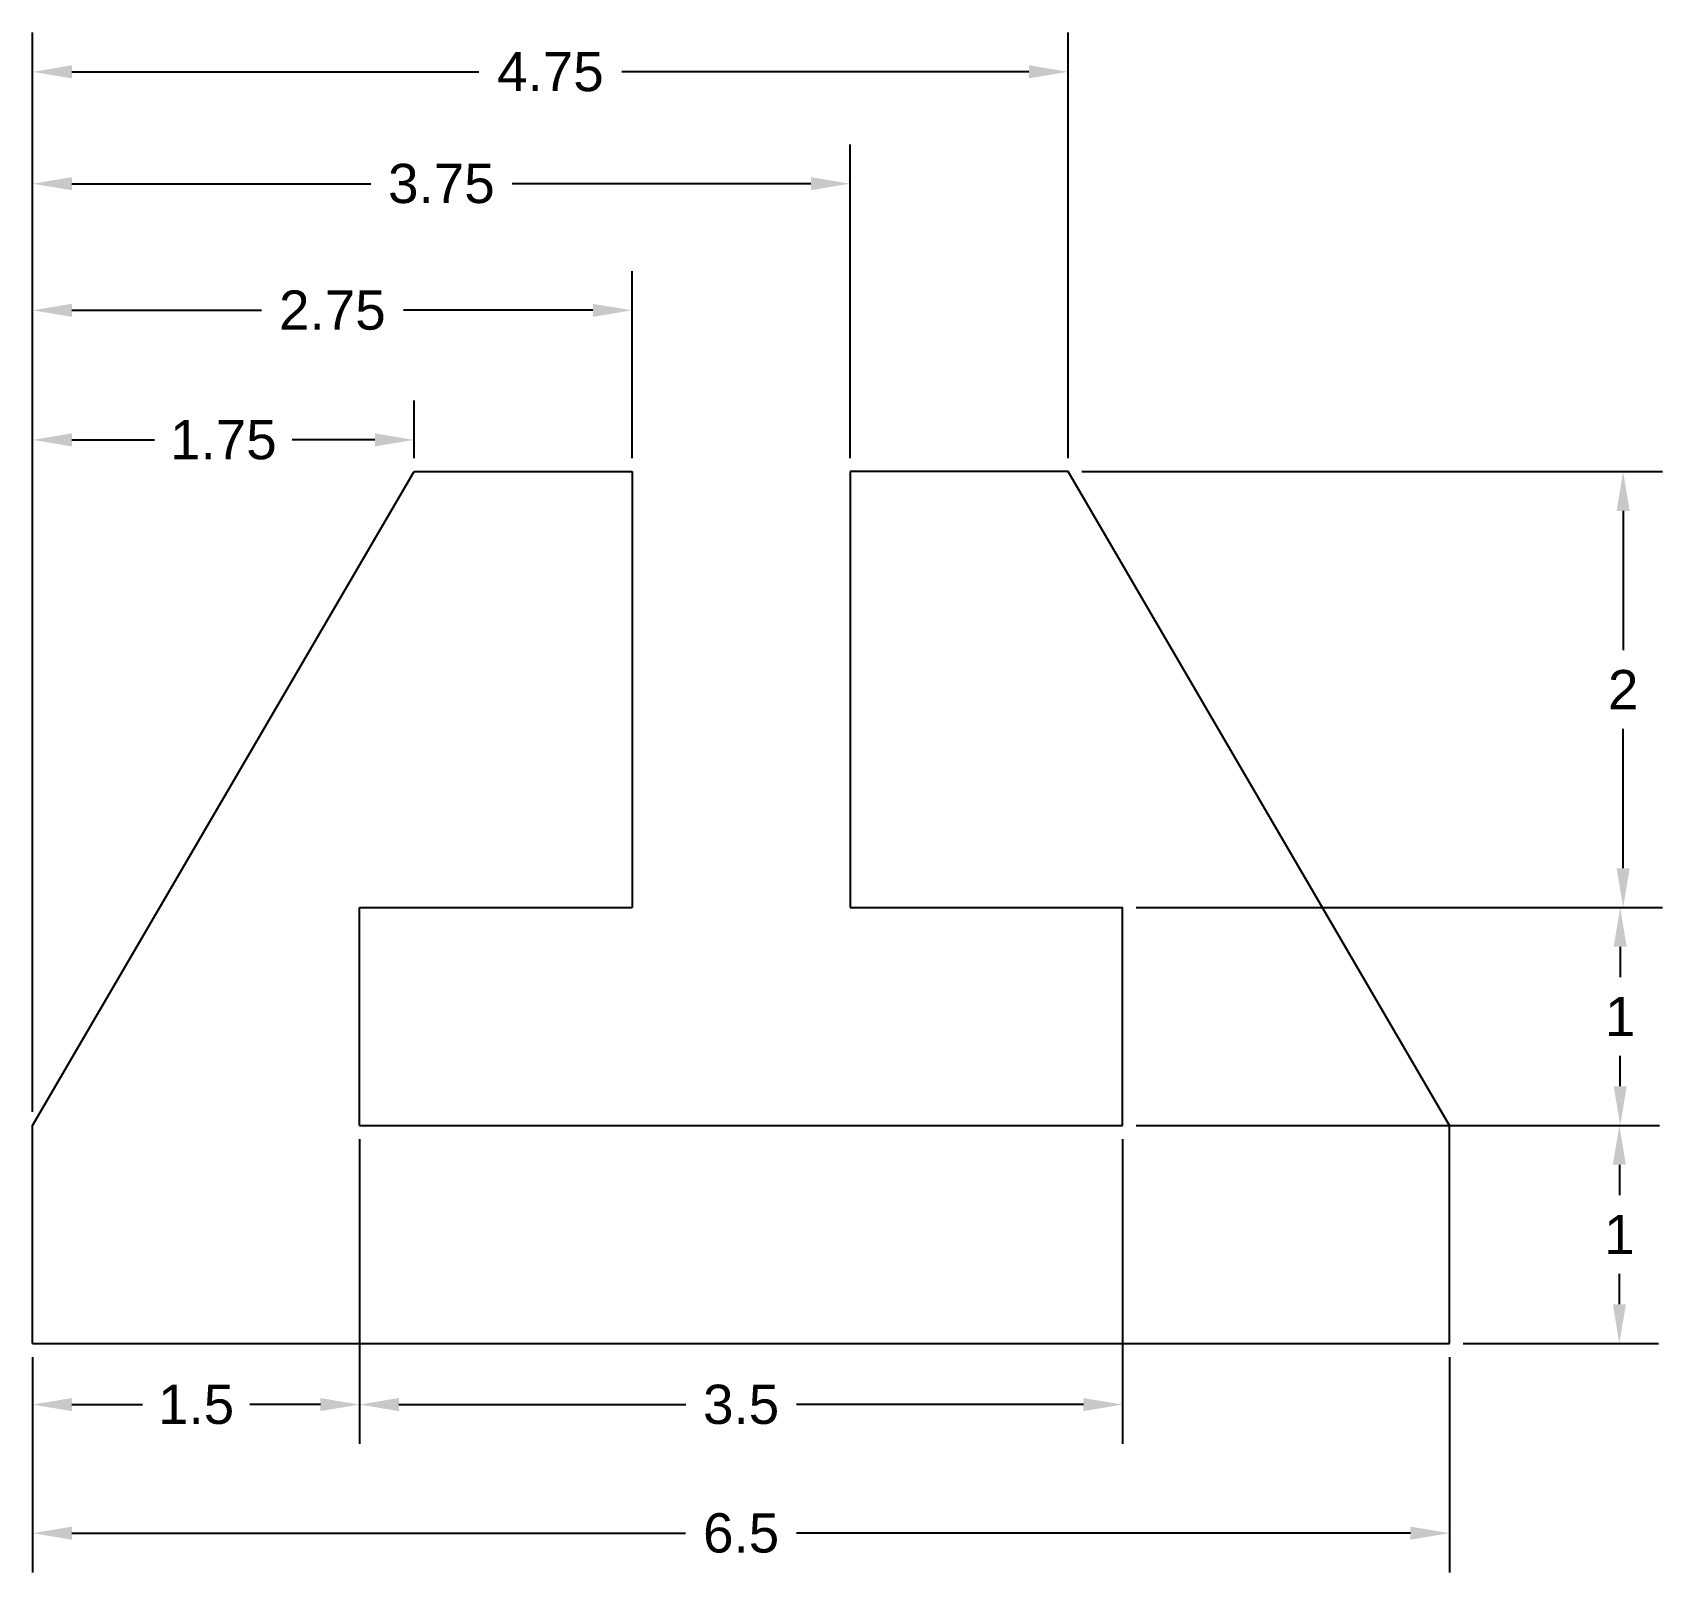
# Model space of a CAD drawing. Header units: inches. Extents: x 27.34 to 34.82, y 13.43 to 20.49.
import ezdxf

# ---------------------------------------------------------------- set-up
doc = ezdxf.new("R2010")
doc.units = ezdxf.units.IN
doc.header["$MEASUREMENT"] = 0
doc.styles.get("Standard").update_dxf_attribs({"font": 'ARIALUNI.ttf'})
doc.dimstyles.get("Standard").update_dxf_attribs({"dimtxt": 0.18, "dimasz": 0.18, "dimexe": 0.18, "dimexo": 0.0625, "dimgap": 0.09, "dimtad": 0, "dimtih": 1, "dimtoh": 1, "dimdec": 4, "dimdsep": 46, "dimtxsty": 'Standard', "dimcen": 0.09, "dimadec": 0, "dimazin": 2, "dimtfac": 1, "dimtdec": 4, "dimtofl": 0, "dimtmove": 0, "dimatfit": 3, "dimfxl": 1, "dimtolj": 1, "dimtzin": 0, "dimarcsym": 0})

# ---------------------------------------------------------------- blocks, each defined once
blk = doc.blocks.new('*D5')
at = {"color": 0, "lineweight": -2, "transparency": 16777216}
for p, q in [((27.3413, 15.541), (27.3413, 18.8042)), ((29.0913, 18.541), (29.0913, 18.8042)), ((27.5213, 18.6242), (27.9005, 18.6242)), ((28.9113, 18.6242), (28.532, 18.6242))]:
    blk.add_line(p, q, dxfattribs=at)
at = {"color": 0, "transparency": 16777216}
for points in [[(27.5213, 18.6542), (27.5213, 18.5942), (27.3413, 18.6242)], [(28.9113, 18.6542), (28.9113, 18.5942), (29.0913, 18.6242)]]:
    blk.add_solid(points, dxfattribs=at)
at = {"layer": 'Defpoints', "color": 0, "transparency": 16777216}
for p in [(29.0913, 18.6242), (29.0913, 18.4785), (27.3413, 15.4785)]:
    blk.add_point(p, dxfattribs=at)
at = {"color": 0, "transparency": 16777216, "insert": (28.2163, 18.6242), "char_height": 0.18, "attachment_point": 5}
blk.add_mtext('\\A1;1.75', dxfattribs=at)
blk = doc.blocks.new('*D6')
at = {"color": 0, "lineweight": -2, "transparency": 16777216}
for p, q in [((27.3413, 15.541), (27.3413, 19.3986)), ((30.0913, 18.541), (30.0913, 19.3986)), ((27.5213, 19.2186), (28.3905, 19.2186)), ((29.9113, 19.2186), (29.0421, 19.2186))]:
    blk.add_line(p, q, dxfattribs=at)
at = {"color": 0, "transparency": 16777216}
for points in [[(27.5213, 19.2486), (27.5213, 19.1886), (27.3413, 19.2186)], [(29.9113, 19.2486), (29.9113, 19.1886), (30.0913, 19.2186)]]:
    blk.add_solid(points, dxfattribs=at)
at = {"layer": 'Defpoints', "color": 0, "transparency": 16777216}
for p in [(30.0913, 19.2186), (30.0913, 18.4785), (27.3413, 15.4785)]:
    blk.add_point(p, dxfattribs=at)
at = {"color": 0, "transparency": 16777216, "insert": (28.7163, 19.2186), "char_height": 0.18, "attachment_point": 5}
blk.add_mtext('\\A1;2.75', dxfattribs=at)
blk = doc.blocks.new('*D7')
at = {"color": 0, "lineweight": -2, "transparency": 16777216}
for p, q in [((27.3413, 15.541), (27.3413, 19.9795)), ((31.0913, 18.541), (31.0913, 19.9795)), ((27.5213, 19.7995), (28.8921, 19.7995)), ((30.9113, 19.7995), (29.5404, 19.7995))]:
    blk.add_line(p, q, dxfattribs=at)
at = {"color": 0, "transparency": 16777216}
for points in [[(27.5213, 19.8295), (27.5213, 19.7695), (27.3413, 19.7995)], [(30.9113, 19.8295), (30.9113, 19.7695), (31.0913, 19.7995)]]:
    blk.add_solid(points, dxfattribs=at)
at = {"layer": 'Defpoints', "color": 0, "transparency": 16777216}
for p in [(31.0913, 19.7995), (31.0913, 18.4785), (27.3413, 15.4785)]:
    blk.add_point(p, dxfattribs=at)
at = {"color": 0, "transparency": 16777216, "insert": (29.2163, 19.7995), "char_height": 0.18, "attachment_point": 5}
blk.add_mtext('\\A1;3.75', dxfattribs=at)
blk = doc.blocks.new('*D8')
at = {"color": 0, "lineweight": -2, "transparency": 16777216}
for p, q in [((27.3413, 15.541), (27.3413, 20.4929)), ((32.0913, 18.541), (32.0913, 20.4929)), ((27.5213, 20.3129), (29.3885, 20.3129)), ((31.9113, 20.3129), (30.044, 20.3129))]:
    blk.add_line(p, q, dxfattribs=at)
at = {"color": 0, "transparency": 16777216}
for points in [[(27.5213, 20.3429), (27.5213, 20.2829), (27.3413, 20.3129)], [(31.9113, 20.3429), (31.9113, 20.2829), (32.0913, 20.3129)]]:
    blk.add_solid(points, dxfattribs=at)
at = {"layer": 'Defpoints', "color": 0, "transparency": 16777216}
for p in [(32.0913, 20.3129), (32.0913, 18.4785), (27.3413, 15.4785)]:
    blk.add_point(p, dxfattribs=at)
at = {"color": 0, "transparency": 16777216, "insert": (29.7163, 20.3129), "char_height": 0.18, "attachment_point": 5}
blk.add_mtext('\\A1;4.75', dxfattribs=at)
blk = doc.blocks.new('*D11')
at = {"color": 0, "lineweight": -2, "transparency": 16777216}
for p, q in [((33.9038, 15.4785), (34.7998, 15.4785)), ((34.6198, 15.2985), (34.6198, 15.1589)), ((34.6198, 14.6585), (34.6198, 14.7981)), ((33.9038, 14.4785), (34.7998, 14.4785))]:
    blk.add_line(p, q, dxfattribs=at)
at = {"color": 0, "transparency": 16777216}
for points in [[(34.5898, 15.2985), (34.6498, 15.2985), (34.6198, 15.4785)], [(34.5898, 14.6585), (34.6498, 14.6585), (34.6198, 14.4785)]]:
    blk.add_solid(points, dxfattribs=at)
at = {"layer": 'Defpoints', "color": 0, "transparency": 16777216}
for p in [(33.8413, 15.4785), (33.8413, 14.4785), (34.6198, 14.4785)]:
    blk.add_point(p, dxfattribs=at)
at = {"color": 0, "transparency": 16777216, "insert": (34.6198, 14.9785), "char_height": 0.18, "attachment_point": 5}
blk.add_mtext('\\A1;1', dxfattribs=at)
blk = doc.blocks.new('*D15')
at = {"color": 0, "lineweight": -2, "transparency": 16777216}
for p, q in [((28.8413, 15.416), (28.8413, 14.0181)), ((27.3413, 14.416), (27.3413, 14.0181)), ((27.5213, 14.1981), (27.8454, 14.1981)), ((28.6613, 14.1981), (28.3371, 14.1981))]:
    blk.add_line(p, q, dxfattribs=at)
at = {"color": 0, "transparency": 16777216}
for points in [[(27.5213, 14.2281), (27.5213, 14.1681), (27.3413, 14.1981)], [(28.6613, 14.2281), (28.6613, 14.1681), (28.8413, 14.1981)]]:
    blk.add_solid(points, dxfattribs=at)
at = {"layer": 'Defpoints', "color": 0, "transparency": 16777216}
for p in [(28.8413, 15.4785), (27.3413, 14.4785), (27.3413, 14.1981)]:
    blk.add_point(p, dxfattribs=at)
at = {"color": 0, "transparency": 16777216, "insert": (28.0913, 14.1981), "char_height": 0.18, "attachment_point": 5}
blk.add_mtext('\\A1;1.5', dxfattribs=at)
blk = doc.blocks.new('*D17')
at = {"color": 0, "lineweight": -2, "transparency": 16777216}
for p, q in [((28.8413, 15.416), (28.8413, 14.0181)), ((32.3413, 15.416), (32.3413, 14.0181)), ((29.0213, 14.1981), (30.337, 14.1981)), ((32.1613, 14.1981), (30.8455, 14.1981))]:
    blk.add_line(p, q, dxfattribs=at)
at = {"color": 0, "transparency": 16777216}
for points in [[(29.0213, 14.2281), (29.0213, 14.1681), (28.8413, 14.1981)], [(32.1613, 14.2281), (32.1613, 14.1681), (32.3413, 14.1981)]]:
    blk.add_solid(points, dxfattribs=at)
at = {"layer": 'Defpoints', "color": 0, "transparency": 16777216}
for p in [(28.8413, 15.4785), (32.3413, 15.4785), (32.3413, 14.1981)]:
    blk.add_point(p, dxfattribs=at)
at = {"color": 0, "transparency": 16777216, "insert": (30.5913, 14.1981), "char_height": 0.18, "attachment_point": 5}
blk.add_mtext('\\A1;3.5', dxfattribs=at)
blk = doc.blocks.new('*D19')
at = {"color": 0, "lineweight": -2, "transparency": 16777216}
for p, q in [((32.4038, 16.4785), (34.8036, 16.4785)), ((34.6236, 16.2985), (34.6236, 16.1589)), ((34.6236, 15.6585), (34.6236, 15.7981)), ((32.4038, 15.4785), (34.8036, 15.4785))]:
    blk.add_line(p, q, dxfattribs=at)
at = {"color": 0, "transparency": 16777216}
for points in [[(34.5936, 16.2985), (34.6536, 16.2985), (34.6236, 16.4785)], [(34.5936, 15.6585), (34.6536, 15.6585), (34.6236, 15.4785)]]:
    blk.add_solid(points, dxfattribs=at)
at = {"layer": 'Defpoints', "color": 0, "transparency": 16777216}
for p in [(32.3413, 16.4785), (34.6236, 16.4785), (32.3413, 15.4785)]:
    blk.add_point(p, dxfattribs=at)
at = {"color": 0, "transparency": 16777216, "insert": (34.6236, 15.9785), "char_height": 0.18, "attachment_point": 5}
blk.add_mtext('\\A1;1', dxfattribs=at)
blk = doc.blocks.new('*D20')
at = {"color": 0, "lineweight": -2, "transparency": 16777216}
for p, q in [((32.1538, 18.4785), (34.8171, 18.4785)), ((34.6371, 18.2985), (34.6371, 17.6589)), ((34.6371, 16.6585), (34.6371, 17.2981)), ((32.4038, 16.4785), (34.8171, 16.4785))]:
    blk.add_line(p, q, dxfattribs=at)
at = {"color": 0, "transparency": 16777216}
for points in [[(34.6071, 18.2985), (34.6671, 18.2985), (34.6371, 18.4785)], [(34.6071, 16.6585), (34.6671, 16.6585), (34.6371, 16.4785)]]:
    blk.add_solid(points, dxfattribs=at)
at = {"layer": 'Defpoints', "color": 0, "transparency": 16777216}
for p in [(32.0913, 18.4785), (34.6371, 18.4785), (32.3413, 16.4785)]:
    blk.add_point(p, dxfattribs=at)
at = {"color": 0, "transparency": 16777216, "insert": (34.6371, 17.4785), "char_height": 0.18, "attachment_point": 5}
blk.add_mtext('\\A1;2', dxfattribs=at)
blk = doc.blocks.new('*D22')
at = {"color": 0, "lineweight": -2, "transparency": 16777216}
for p, q in [((27.3413, 14.416), (27.3413, 13.4281)), ((33.8413, 14.416), (33.8413, 13.4281)), ((27.5213, 13.6081), (30.3368, 13.6081)), ((33.6613, 13.6081), (30.8457, 13.6081))]:
    blk.add_line(p, q, dxfattribs=at)
at = {"color": 0, "transparency": 16777216}
for points in [[(27.5213, 13.6381), (27.5213, 13.5781), (27.3413, 13.6081)], [(33.6613, 13.6381), (33.6613, 13.5781), (33.8413, 13.6081)]]:
    blk.add_solid(points, dxfattribs=at)
at = {"layer": 'Defpoints', "color": 0, "transparency": 16777216}
for p in [(27.3413, 14.4785), (33.8413, 14.4785), (33.8413, 13.6081)]:
    blk.add_point(p, dxfattribs=at)
at = {"color": 0, "transparency": 16777216, "insert": (30.5913, 13.6081), "char_height": 0.18, "attachment_point": 5}
blk.add_mtext('\\A1;6.5', dxfattribs=at)

msp = doc.modelspace()

# ---------------------------------------------------------------- linework, layer by layer
for p, q in [((27.34126, 15.47848), (29.09126, 18.47848)), ((29.09126, 18.47848), (30.09126, 18.47848)), ((30.09126, 18.47848), (30.09126, 16.47848)), ((32.09126, 18.47848), (31.09126, 18.47848)), ((31.09126, 18.47848), (31.09126, 16.47848)), ((33.84126, 15.47848), (32.09126, 18.47848)), ((28.84126, 15.47848), (28.84126, 16.47848)), ((28.84126, 16.47848), (30.09126, 16.47848)), ((31.09126, 16.47848), (32.34126, 16.47848)), ((32.34126, 15.47848), (32.34126, 16.47848)), ((27.34126, 14.47848), (27.34126, 15.47848)), ((28.84126, 15.47848), (32.34126, 15.47848)), ((33.84126, 14.47848), (33.84126, 15.47848)), ((27.34126, 14.47848), (33.84126, 14.47848))]:
    msp.add_line(p, q)

# ---------------------------------------------------------------- dimensions: what is measured, and where the dimension line sits
for base, p1, p2, picture, middle in [((32.09126, 20.3129), (27.34126, 15.47848), (32.09126, 18.47848), '*D8', (29.71626, 20.3129)), ((31.09126, 19.79952), (27.34126, 15.47848), (31.09126, 18.47848), '*D7', (29.21626, 19.79952)), ((30.09126, 19.2186), (27.34126, 15.47848), (30.09126, 18.47848), '*D6', (28.71626, 19.2186)), ((29.09126, 18.62417), (27.34126, 15.47848), (29.09126, 18.47848), '*D5', (28.21626, 18.62417)), ((27.34126, 14.1981), (28.84126, 15.47848), (27.34126, 14.47848), '*D15', (28.09126, 14.1981)), ((32.34126, 14.1981), (28.84126, 15.47848), (32.34126, 15.47848), '*D17', (30.59126, 14.1981)), ((33.84126, 13.6081), (27.34126, 14.47848), (33.84126, 14.47848), '*D22', (30.59126, 13.6081))]:
    dim = msp.add_linear_dim(base=base, p1=p1, p2=p2, dimstyle='Standard')
    dim.commit()
    dim.dimension.update_dxf_attribs({"geometry": picture, "text_midpoint": middle})
for base, p1, p2, picture, middle in [((34.63715, 18.47848), (32.34126, 16.47848), (32.09126, 18.47848), '*D20', (34.63715, 17.47848)), ((34.62363, 16.47848), (32.34126, 15.47848), (32.34126, 16.47848), '*D19', (34.62363, 15.97848)), ((34.61983, 14.47848), (33.84126, 15.47848), (33.84126, 14.47848), '*D11', (34.61983, 14.97848))]:
    dim = msp.add_linear_dim(base=base, p1=p1, p2=p2, angle=90, dimstyle='Standard')
    dim.commit()
    dim.dimension.update_dxf_attribs({"geometry": picture, "text_midpoint": middle})

doc.saveas('drawing.dxf')
